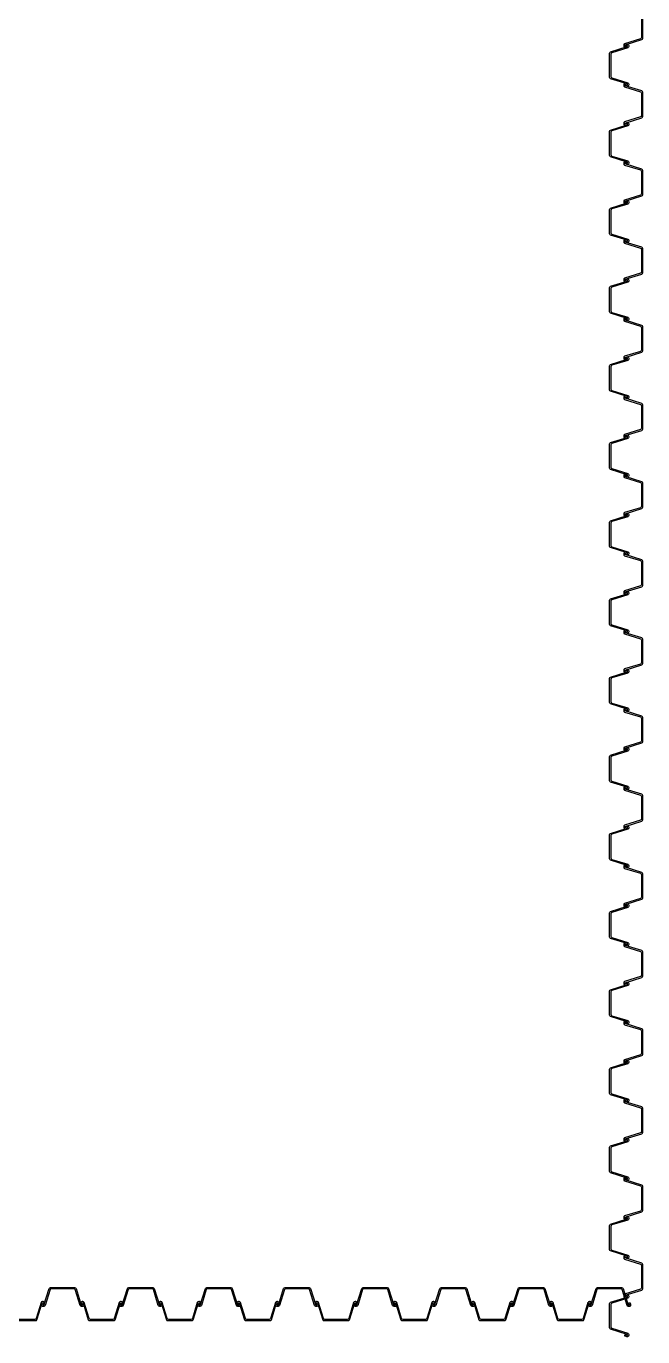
# Model space of a CAD drawing. Header units: millimetres. Extents: x -383953 to 676589, y -101685 to 196247.
# Drawn here: x 84827 to 91140, y 34795 to 48211 of the extents above; entities that cross this region are included whole.
import ezdxf

# ---------------------------------------------------------------- set-up
doc = ezdxf.new("R2010")
doc.units = ezdxf.units.MM
doc.layers.add('SHEET Pile', color=2, linetype='Continuous')

msp = doc.modelspace()

# ---------------------------------------------------------------- linework, layer by layer
at = {"layer": 'SHEET Pile'}
for points in [[(91127.2, 48324.9), (91127.2, 48096.7, -0.2992329), (91117.5, 48081.8), (90954, 48031.6, 0.2992329), (90944.5, 48017.2), (90944.5, 48009.8, 0.5351003), (90964.9, 47996), (90981, 48001.7, 0.2992329), (90982.8, 48004.4), (90982.8, 48011.8, 0.5393699), (90978.6, 48014.5), (90961.4, 48007.1, -0.5393699), (90957.2, 48009.8), (90957.2, 48017.2, -0.2992329), (90959, 48019.9), (91130.2, 48073.4, 0.2992329), (91140, 48088.3), (91140, 48333.3, 0.2992329)], [(90985.7, 47989.8), (90822.5, 47939.8, 0.2992329), (90812.8, 47924.9), (90812.8, 47696.7, 0.2992329), (90822.5, 47681.8), (90986, 47631.6, -0.2992329), (90995.5, 47617.2), (90995.5, 47609.8, -0.5351003), (90975.1, 47596), (90959, 47601.7, -0.2992329), (90957.2, 47604.4), (90957.2, 47611.8, -0.5393699), (90961.4, 47614.5), (90978.6, 47607.1, 0.5393699), (90982.8, 47609.8), (90982.8, 47617.2, 0.2992329), (90981, 47619.9), (90809.8, 47673.4, -0.2992329), (90800, 47688.3), (90800, 47933.3, -0.2992329), (90809.8, 47948.2), (90981, 48001.7, 0.2992329), (90982.8, 48004.4), (90982.8, 48011.8, 0.5393699), (90978.6, 48014.5), (90961.4, 48007.1, -0.5393699), (90957.2, 48009.8), (90957.2, 48017.2, -0.2992329), (90959, 48019.9), (90975.1, 48025.6, -0.5351003), (90995.5, 48011.8), (90995.5, 48004.4, -0.2992329), (90986, 47990)], [(90954.3, 47589.8), (91117.5, 47539.8, -0.2992329), (91127.2, 47524.9), (91127.2, 47296.7, -0.2992329), (91117.5, 47281.8), (90954, 47231.6, 0.2992329), (90944.5, 47217.2), (90944.5, 47209.8, 0.5351003), (90964.9, 47196), (90981, 47201.7, 0.2992329), (90982.8, 47204.4), (90982.8, 47211.8, 0.5393699), (90978.6, 47214.5), (90961.4, 47207.1, -0.5393699), (90957.2, 47209.8), (90957.2, 47217.2, -0.2992329), (90959, 47219.9), (91130.2, 47273.4, 0.2992329), (91140, 47288.3), (91140, 47533.3, 0.2992329), (91130.2, 47548.2), (90959, 47601.7, -0.2992329), (90957.2, 47604.4), (90957.2, 47611.8, -0.5393699), (90961.4, 47614.5), (90978.6, 47607.1, 0.5393699), (90982.8, 47609.8), (90982.8, 47617.2, 0.2992329), (90981, 47619.9), (90964.9, 47625.6, 0.5351003), (90944.5, 47611.8), (90944.5, 47604.4, 0.2992329), (90954, 47590)], [(90985.7, 47189.8), (90822.5, 47139.8, 0.2992329), (90812.8, 47124.9), (90812.8, 46896.7, 0.2992329), (90822.5, 46881.8), (90986, 46831.6, -0.2992329), (90995.5, 46817.2), (90995.5, 46809.8, -0.5351003), (90975.1, 46796), (90959, 46801.7, -0.2992329), (90957.2, 46804.4), (90957.2, 46811.8, -0.5393699), (90961.4, 46814.5), (90978.6, 46807.1, 0.5393699), (90982.8, 46809.8), (90982.8, 46817.2, 0.2992329), (90981, 46819.9), (90809.8, 46873.4, -0.2992329), (90800, 46888.3), (90800, 47133.3, -0.2992329), (90809.8, 47148.2), (90981, 47201.7, 0.2992329), (90982.8, 47204.4), (90982.8, 47211.8, 0.5393699), (90978.6, 47214.5), (90961.4, 47207.1, -0.5393699), (90957.2, 47209.8), (90957.2, 47217.2, -0.2992329), (90959, 47219.9), (90975.1, 47225.6, -0.5351003), (90995.5, 47211.8), (90995.5, 47204.4, -0.2992329), (90986, 47190)], [(90954.3, 46789.8), (91117.5, 46739.8, -0.2992329), (91127.2, 46724.9), (91127.2, 46496.7, -0.2992329), (91117.5, 46481.8), (90954, 46431.6, 0.2992329), (90944.5, 46417.2), (90944.5, 46409.8, 0.5351003), (90964.9, 46396), (90981, 46401.7, 0.2992329), (90982.8, 46404.4), (90982.8, 46411.8, 0.5393699), (90978.6, 46414.5), (90961.4, 46407.1, -0.5393699), (90957.2, 46409.8), (90957.2, 46417.2, -0.2992329), (90959, 46419.9), (91130.2, 46473.4, 0.2992329), (91140, 46488.3), (91140, 46733.3, 0.2992329), (91130.2, 46748.2), (90959, 46801.7, -0.2992329), (90957.2, 46804.4), (90957.2, 46811.8, -0.5393699), (90961.4, 46814.5), (90978.6, 46807.1, 0.5393699), (90982.8, 46809.8), (90982.8, 46817.2, 0.2992329), (90981, 46819.9), (90964.9, 46825.6, 0.5351003), (90944.5, 46811.8), (90944.5, 46804.4, 0.2992329), (90954, 46790)], [(90985.7, 46389.8), (90822.5, 46339.8, 0.2992329), (90812.8, 46324.9), (90812.8, 46096.7, 0.2992329), (90822.5, 46081.8), (90986, 46031.6, -0.2992329), (90995.5, 46017.2), (90995.5, 46009.8, -0.5351003), (90975.1, 45996), (90959, 46001.7, -0.2992329), (90957.2, 46004.4), (90957.2, 46011.8, -0.5393699), (90961.4, 46014.5), (90978.6, 46007.1, 0.5393699), (90982.8, 46009.8), (90982.8, 46017.2, 0.2992329), (90981, 46019.9), (90809.8, 46073.4, -0.2992329), (90800, 46088.3), (90800, 46333.3, -0.2992329), (90809.8, 46348.2), (90981, 46401.7, 0.2992329), (90982.8, 46404.4), (90982.8, 46411.8, 0.5393699), (90978.6, 46414.5), (90961.4, 46407.1, -0.5393699), (90957.2, 46409.8), (90957.2, 46417.2, -0.2992329), (90959, 46419.9), (90975.1, 46425.6, -0.5351003), (90995.5, 46411.8), (90995.5, 46404.4, -0.2992329), (90986, 46390)], [(90954.3, 45989.8), (91117.5, 45939.8, -0.2992329), (91127.2, 45924.9), (91127.2, 45696.7, -0.2992329), (91117.5, 45681.8), (90954, 45631.6, 0.2992329), (90944.5, 45617.2), (90944.5, 45609.8, 0.5351003), (90964.9, 45596), (90981, 45601.7, 0.2992329), (90982.8, 45604.4), (90982.8, 45611.8, 0.5393699), (90978.6, 45614.5), (90961.4, 45607.1, -0.5393699), (90957.2, 45609.8), (90957.2, 45617.2, -0.2992329), (90959, 45619.9), (91130.2, 45673.4, 0.2992329), (91140, 45688.3), (91140, 45933.3, 0.2992329), (91130.2, 45948.2), (90959, 46001.7, -0.2992329), (90957.2, 46004.4), (90957.2, 46011.8, -0.5393699), (90961.4, 46014.5), (90978.6, 46007.1, 0.5393699), (90982.8, 46009.8), (90982.8, 46017.2, 0.2992329), (90981, 46019.9), (90964.9, 46025.6, 0.5351003), (90944.5, 46011.8), (90944.5, 46004.4, 0.2992329), (90954, 45990)], [(90985.7, 45589.8), (90822.5, 45539.8, 0.2992329), (90812.8, 45524.9), (90812.8, 45296.7, 0.2992329), (90822.5, 45281.8), (90986, 45231.6, -0.2992329), (90995.5, 45217.2), (90995.5, 45209.8, -0.5351003), (90975.1, 45196), (90959, 45201.7, -0.2992329), (90957.2, 45204.4), (90957.2, 45211.8, -0.5393699), (90961.4, 45214.5), (90978.6, 45207.1, 0.5393699), (90982.8, 45209.8), (90982.8, 45217.2, 0.2992329), (90981, 45219.9), (90809.8, 45273.4, -0.2992329), (90800, 45288.3), (90800, 45533.3, -0.2992329), (90809.8, 45548.2), (90981, 45601.7, 0.2992329), (90982.8, 45604.4), (90982.8, 45611.8, 0.5393699), (90978.6, 45614.5), (90961.4, 45607.1, -0.5393699), (90957.2, 45609.8), (90957.2, 45617.2, -0.2992329), (90959, 45619.9), (90975.1, 45625.6, -0.5351003), (90995.5, 45611.8), (90995.5, 45604.4, -0.2992329), (90986, 45590)], [(90954.3, 45189.8), (91117.5, 45139.8, -0.2992329), (91127.2, 45124.9), (91127.2, 44896.7, -0.2992329), (91117.5, 44881.8), (90954, 44831.6, 0.2992329), (90944.5, 44817.2), (90944.5, 44809.8, 0.5351003), (90964.9, 44796), (90981, 44801.7, 0.2992329), (90982.8, 44804.4), (90982.8, 44811.8, 0.5393699), (90978.6, 44814.5), (90961.4, 44807.1, -0.5393699), (90957.2, 44809.8), (90957.2, 44817.2, -0.2992329), (90959, 44819.9), (91130.2, 44873.4, 0.2992329), (91140, 44888.3), (91140, 45133.3, 0.2992329), (91130.2, 45148.2), (90959, 45201.7, -0.2992329), (90957.2, 45204.4), (90957.2, 45211.8, -0.5393699), (90961.4, 45214.5), (90978.6, 45207.1, 0.5393699), (90982.8, 45209.8), (90982.8, 45217.2, 0.2992329), (90981, 45219.9), (90964.9, 45225.6, 0.5351003), (90944.5, 45211.8), (90944.5, 45204.4, 0.2992329), (90954, 45190)], [(90985.7, 44789.8), (90822.5, 44739.8, 0.2992329), (90812.8, 44724.9), (90812.8, 44496.7, 0.2992329), (90822.5, 44481.8), (90986, 44431.6, -0.2992329), (90995.5, 44417.2), (90995.5, 44409.8, -0.5351003), (90975.1, 44396), (90959, 44401.7, -0.2992329), (90957.2, 44404.4), (90957.2, 44411.8, -0.5393699), (90961.4, 44414.5), (90978.6, 44407.1, 0.5393699), (90982.8, 44409.8), (90982.8, 44417.2, 0.2992329), (90981, 44419.9), (90809.8, 44473.4, -0.2992329), (90800, 44488.3), (90800, 44733.3, -0.2992329), (90809.8, 44748.2), (90981, 44801.7, 0.2992329), (90982.8, 44804.4), (90982.8, 44811.8, 0.5393699), (90978.6, 44814.5), (90961.4, 44807.1, -0.5393699), (90957.2, 44809.8), (90957.2, 44817.2, -0.2992329), (90959, 44819.9), (90975.1, 44825.6, -0.5351003), (90995.5, 44811.8), (90995.5, 44804.4, -0.2992329), (90986, 44790)], [(90954.3, 44389.8), (91117.5, 44339.8, -0.2992329), (91127.2, 44324.9), (91127.2, 44096.7, -0.2992329), (91117.5, 44081.8), (90954, 44031.6, 0.2992329), (90944.5, 44017.2), (90944.5, 44009.8, 0.5351003), (90964.9, 43996), (90981, 44001.7, 0.2992329), (90982.8, 44004.4), (90982.8, 44011.8, 0.5393699), (90978.6, 44014.5), (90961.4, 44007.1, -0.5393699), (90957.2, 44009.8), (90957.2, 44017.2, -0.2992329), (90959, 44019.9), (91130.2, 44073.4, 0.2992329), (91140, 44088.3), (91140, 44333.3, 0.2992329), (91130.2, 44348.2), (90959, 44401.7, -0.2992329), (90957.2, 44404.4), (90957.2, 44411.8, -0.5393699), (90961.4, 44414.5), (90978.6, 44407.1, 0.5393699), (90982.8, 44409.8), (90982.8, 44417.2, 0.2992329), (90981, 44419.9), (90964.9, 44425.6, 0.5351003), (90944.5, 44411.8), (90944.5, 44404.4, 0.2992329), (90954, 44390)], [(90985.7, 43989.8), (90822.5, 43939.8, 0.2992329), (90812.8, 43924.9), (90812.8, 43696.7, 0.2992329), (90822.5, 43681.8), (90986, 43631.6, -0.2992329), (90995.5, 43617.2), (90995.5, 43609.8, -0.5351003), (90975.1, 43596), (90959, 43601.7, -0.2992329), (90957.2, 43604.4), (90957.2, 43611.8, -0.5393699), (90961.4, 43614.5), (90978.6, 43607.1, 0.5393699), (90982.8, 43609.8), (90982.8, 43617.2, 0.2992329), (90981, 43619.9), (90809.8, 43673.4, -0.2992329), (90800, 43688.3), (90800, 43933.3, -0.2992329), (90809.8, 43948.2), (90981, 44001.7, 0.2992329), (90982.8, 44004.4), (90982.8, 44011.8, 0.5393699), (90978.6, 44014.5), (90961.4, 44007.1, -0.5393699), (90957.2, 44009.8), (90957.2, 44017.2, -0.2992329), (90959, 44019.9), (90975.1, 44025.6, -0.5351003), (90995.5, 44011.8), (90995.5, 44004.4, -0.2992329), (90986, 43990)], [(90954.3, 43589.8), (91117.5, 43539.8, -0.2992329), (91127.2, 43524.9), (91127.2, 43296.7, -0.2992329), (91117.5, 43281.8), (90954, 43231.6, 0.2992329), (90944.5, 43217.2), (90944.5, 43209.8, 0.5351003), (90964.9, 43196), (90981, 43201.7, 0.2992329), (90982.8, 43204.4), (90982.8, 43211.8, 0.5393699), (90978.6, 43214.5), (90961.4, 43207.1, -0.5393699), (90957.2, 43209.8), (90957.2, 43217.2, -0.2992329), (90959, 43219.9), (91130.2, 43273.4, 0.2992329), (91140, 43288.3), (91140, 43533.3, 0.2992329), (91130.2, 43548.2), (90959, 43601.7, -0.2992329), (90957.2, 43604.4), (90957.2, 43611.8, -0.5393699), (90961.4, 43614.5), (90978.6, 43607.1, 0.5393699), (90982.8, 43609.8), (90982.8, 43617.2, 0.2992329), (90981, 43619.9), (90964.9, 43625.6, 0.5351003), (90944.5, 43611.8), (90944.5, 43604.4, 0.2992329), (90954, 43590)], [(90985.7, 43189.8), (90822.5, 43139.8, 0.2992329), (90812.8, 43124.9), (90812.8, 42896.7, 0.2992329), (90822.5, 42881.8), (90986, 42831.6, -0.2992329), (90995.5, 42817.2), (90995.5, 42809.8, -0.5351003), (90975.1, 42796), (90959, 42801.7, -0.2992329), (90957.2, 42804.4), (90957.2, 42811.8, -0.5393699), (90961.4, 42814.5), (90978.6, 42807.1, 0.5393699), (90982.8, 42809.8), (90982.8, 42817.2, 0.2992329), (90981, 42819.9), (90809.8, 42873.4, -0.2992329), (90800, 42888.3), (90800, 43133.3, -0.2992329), (90809.8, 43148.2), (90981, 43201.7, 0.2992329), (90982.8, 43204.4), (90982.8, 43211.8, 0.5393699), (90978.6, 43214.5), (90961.4, 43207.1, -0.5393699), (90957.2, 43209.8), (90957.2, 43217.2, -0.2992329), (90959, 43219.9), (90975.1, 43225.6, -0.5351003), (90995.5, 43211.8), (90995.5, 43204.4, -0.2992329), (90986, 43190)], [(90954.3, 42789.8), (91117.5, 42739.8, -0.2992329), (91127.2, 42724.9), (91127.2, 42496.7, -0.2992329), (91117.5, 42481.8), (90954, 42431.6, 0.2992329), (90944.5, 42417.2), (90944.5, 42409.8, 0.5351003), (90964.9, 42396), (90981, 42401.7, 0.2992329), (90982.8, 42404.4), (90982.8, 42411.8, 0.5393699), (90978.6, 42414.5), (90961.4, 42407.1, -0.5393699), (90957.2, 42409.8), (90957.2, 42417.2, -0.2992329), (90959, 42419.9), (91130.2, 42473.4, 0.2992329), (91140, 42488.3), (91140, 42733.3, 0.2992329), (91130.2, 42748.2), (90959, 42801.7, -0.2992329), (90957.2, 42804.4), (90957.2, 42811.8, -0.5393699), (90961.4, 42814.5), (90978.6, 42807.1, 0.5393699), (90982.8, 42809.8), (90982.8, 42817.2, 0.2992329), (90981, 42819.9), (90964.9, 42825.6, 0.5351003), (90944.5, 42811.8), (90944.5, 42804.4, 0.2992329), (90954, 42790)], [(90985.7, 42389.8), (90822.5, 42339.8, 0.2992329), (90812.8, 42324.9), (90812.8, 42096.7, 0.2992329), (90822.5, 42081.8), (90986, 42031.6, -0.2992329), (90995.5, 42017.2), (90995.5, 42009.8, -0.5351003), (90975.1, 41996), (90959, 42001.7, -0.2992329), (90957.2, 42004.4), (90957.2, 42011.8, -0.5393699), (90961.4, 42014.5), (90978.6, 42007.1, 0.5393699), (90982.8, 42009.8), (90982.8, 42017.2, 0.2992329), (90981, 42019.9), (90809.8, 42073.4, -0.2992329), (90800, 42088.3), (90800, 42333.3, -0.2992329), (90809.8, 42348.2), (90981, 42401.7, 0.2992329), (90982.8, 42404.4), (90982.8, 42411.8, 0.5393699), (90978.6, 42414.5), (90961.4, 42407.1, -0.5393699), (90957.2, 42409.8), (90957.2, 42417.2, -0.2992329), (90959, 42419.9), (90975.1, 42425.6, -0.5351003), (90995.5, 42411.8), (90995.5, 42404.4, -0.2992329), (90986, 42390)], [(90954.3, 41989.8), (91117.5, 41939.8, -0.2992329), (91127.2, 41924.9), (91127.2, 41696.7, -0.2992329), (91117.5, 41681.8), (90954, 41631.6, 0.2992329), (90944.5, 41617.2), (90944.5, 41609.8, 0.5351003), (90964.9, 41596), (90981, 41601.7, 0.2992329), (90982.8, 41604.4), (90982.8, 41611.8, 0.5393699), (90978.6, 41614.5), (90961.4, 41607.1, -0.5393699), (90957.2, 41609.8), (90957.2, 41617.2, -0.2992329), (90959, 41619.9), (91130.2, 41673.4, 0.2992329), (91140, 41688.3), (91140, 41933.3, 0.2992329), (91130.2, 41948.2), (90959, 42001.7, -0.2992329), (90957.2, 42004.4), (90957.2, 42011.8, -0.5393699), (90961.4, 42014.5), (90978.6, 42007.1, 0.5393699), (90982.8, 42009.8), (90982.8, 42017.2, 0.2992329), (90981, 42019.9), (90964.9, 42025.6, 0.5351003), (90944.5, 42011.8), (90944.5, 42004.4, 0.2992329), (90954, 41990)], [(90985.7, 41589.8), (90822.5, 41539.8, 0.2992329), (90812.8, 41524.9), (90812.8, 41296.7, 0.2992329), (90822.5, 41281.8), (90986, 41231.6, -0.2992329), (90995.5, 41217.2), (90995.5, 41209.8, -0.5351003), (90975.1, 41196), (90959, 41201.7, -0.2992329), (90957.2, 41204.4), (90957.2, 41211.8, -0.5393699), (90961.4, 41214.5), (90978.6, 41207.1, 0.5393699), (90982.8, 41209.8), (90982.8, 41217.2, 0.2992329), (90981, 41219.9), (90809.8, 41273.4, -0.2992329), (90800, 41288.3), (90800, 41533.3, -0.2992329), (90809.8, 41548.2), (90981, 41601.7, 0.2992329), (90982.8, 41604.4), (90982.8, 41611.8, 0.5393699), (90978.6, 41614.5), (90961.4, 41607.1, -0.5393699), (90957.2, 41609.8), (90957.2, 41617.2, -0.2992329), (90959, 41619.9), (90975.1, 41625.6, -0.5351003), (90995.5, 41611.8), (90995.5, 41604.4, -0.2992329), (90986, 41590)], [(90954.3, 41189.8), (91117.5, 41139.8, -0.2992329), (91127.2, 41124.9), (91127.2, 40896.7, -0.2992329), (91117.5, 40881.8), (90954, 40831.6, 0.2992329), (90944.5, 40817.2), (90944.5, 40809.8, 0.5351003), (90964.9, 40796), (90981, 40801.7, 0.2992329), (90982.8, 40804.4), (90982.8, 40811.8, 0.5393699), (90978.6, 40814.5), (90961.4, 40807.1, -0.5393699), (90957.2, 40809.8), (90957.2, 40817.2, -0.2992329), (90959, 40819.9), (91130.2, 40873.4, 0.2992329), (91140, 40888.3), (91140, 41133.3, 0.2992329), (91130.2, 41148.2), (90959, 41201.7, -0.2992329), (90957.2, 41204.4), (90957.2, 41211.8, -0.5393699), (90961.4, 41214.5), (90978.6, 41207.1, 0.5393699), (90982.8, 41209.8), (90982.8, 41217.2, 0.2992329), (90981, 41219.9), (90964.9, 41225.6, 0.5351003), (90944.5, 41211.8), (90944.5, 41204.4, 0.2992329), (90954, 41190)], [(90985.7, 40789.8), (90822.5, 40739.8, 0.2992329), (90812.8, 40724.9), (90812.8, 40496.7, 0.2992329), (90822.5, 40481.8), (90986, 40431.6, -0.2992329), (90995.5, 40417.2), (90995.5, 40409.8, -0.5351003), (90975.1, 40396), (90959, 40401.7, -0.2992329), (90957.2, 40404.4), (90957.2, 40411.8, -0.5393699), (90961.4, 40414.5), (90978.6, 40407.1, 0.5393699), (90982.8, 40409.8), (90982.8, 40417.2, 0.2992329), (90981, 40419.9), (90809.8, 40473.4, -0.2992329), (90800, 40488.3), (90800, 40733.3, -0.2992329), (90809.8, 40748.2), (90981, 40801.7, 0.2992329), (90982.8, 40804.4), (90982.8, 40811.8, 0.5393699), (90978.6, 40814.5), (90961.4, 40807.1, -0.5393699), (90957.2, 40809.8), (90957.2, 40817.2, -0.2992329), (90959, 40819.9), (90975.1, 40825.6, -0.5351003), (90995.5, 40811.8), (90995.5, 40804.4, -0.2992329), (90986, 40790)], [(90954.3, 40389.8), (91117.5, 40339.8, -0.2992329), (91127.2, 40324.9), (91127.2, 40096.7, -0.2992329), (91117.5, 40081.8), (90954, 40031.6, 0.2992329), (90944.5, 40017.2), (90944.5, 40009.8, 0.5351003), (90964.9, 39996), (90981, 40001.7, 0.2992329), (90982.8, 40004.4), (90982.8, 40011.8, 0.5393699), (90978.6, 40014.5), (90961.4, 40007.1, -0.5393699), (90957.2, 40009.8), (90957.2, 40017.2, -0.2992329), (90959, 40019.9), (91130.2, 40073.4, 0.2992329), (91140, 40088.3), (91140, 40333.3, 0.2992329), (91130.2, 40348.2), (90959, 40401.7, -0.2992329), (90957.2, 40404.4), (90957.2, 40411.8, -0.5393699), (90961.4, 40414.5), (90978.6, 40407.1, 0.5393699), (90982.8, 40409.8), (90982.8, 40417.2, 0.2992329), (90981, 40419.9), (90964.9, 40425.6, 0.5351003), (90944.5, 40411.8), (90944.5, 40404.4, 0.2992329), (90954, 40390)], [(90985.7, 39989.8), (90822.5, 39939.8, 0.2992329), (90812.8, 39924.9), (90812.8, 39696.7, 0.2992329), (90822.5, 39681.8), (90986, 39631.6, -0.2992329), (90995.5, 39617.2), (90995.5, 39609.8, -0.5351003), (90975.1, 39596), (90959, 39601.7, -0.2992329), (90957.2, 39604.4), (90957.2, 39611.8, -0.5393699), (90961.4, 39614.5), (90978.6, 39607.1, 0.5393699), (90982.8, 39609.8), (90982.8, 39617.2, 0.2992329), (90981, 39619.9), (90809.8, 39673.4, -0.2992329), (90800, 39688.3), (90800, 39933.3, -0.2992329), (90809.8, 39948.2), (90981, 40001.7, 0.2992329), (90982.8, 40004.4), (90982.8, 40011.8, 0.5393699), (90978.6, 40014.5), (90961.4, 40007.1, -0.5393699), (90957.2, 40009.8), (90957.2, 40017.2, -0.2992329), (90959, 40019.9), (90975.1, 40025.6, -0.5351003), (90995.5, 40011.8), (90995.5, 40004.4, -0.2992329), (90986, 39990)], [(90954.3, 39589.8), (91117.5, 39539.8, -0.2992329), (91127.2, 39524.9), (91127.2, 39296.7, -0.2992329), (91117.5, 39281.8), (90954, 39231.6, 0.2992329), (90944.5, 39217.2), (90944.5, 39209.8, 0.5351003), (90964.9, 39196), (90981, 39201.7, 0.2992329), (90982.8, 39204.4), (90982.8, 39211.8, 0.5393699), (90978.6, 39214.5), (90961.4, 39207.1, -0.5393699), (90957.2, 39209.8), (90957.2, 39217.2, -0.2992329), (90959, 39219.9), (91130.2, 39273.4, 0.2992329), (91140, 39288.3), (91140, 39533.3, 0.2992329), (91130.2, 39548.2), (90959, 39601.7, -0.2992329), (90957.2, 39604.4), (90957.2, 39611.8, -0.5393699), (90961.4, 39614.5), (90978.6, 39607.1, 0.5393699), (90982.8, 39609.8), (90982.8, 39617.2, 0.2992329), (90981, 39619.9), (90964.9, 39625.6, 0.5351003), (90944.5, 39611.8), (90944.5, 39604.4, 0.2992329), (90954, 39590)], [(90985.7, 39189.8), (90822.5, 39139.8, 0.2992329), (90812.8, 39124.9), (90812.8, 38896.7, 0.2992329), (90822.5, 38881.8), (90986, 38831.6, -0.2992329), (90995.5, 38817.2), (90995.5, 38809.8, -0.5351003), (90975.1, 38796), (90959, 38801.7, -0.2992329), (90957.2, 38804.4), (90957.2, 38811.8, -0.5393699), (90961.4, 38814.5), (90978.6, 38807.1, 0.5393699), (90982.8, 38809.8), (90982.8, 38817.2, 0.2992329), (90981, 38819.9), (90809.8, 38873.4, -0.2992329), (90800, 38888.3), (90800, 39133.3, -0.2992329), (90809.8, 39148.2), (90981, 39201.7, 0.2992329), (90982.8, 39204.4), (90982.8, 39211.8, 0.5393699), (90978.6, 39214.5), (90961.4, 39207.1, -0.5393699), (90957.2, 39209.8), (90957.2, 39217.2, -0.2992329), (90959, 39219.9), (90975.1, 39225.6, -0.5351003), (90995.5, 39211.8), (90995.5, 39204.4, -0.2992329), (90986, 39190)], [(90954.3, 38789.8), (91117.5, 38739.8, -0.2992329), (91127.2, 38724.9), (91127.2, 38496.7, -0.2992329), (91117.5, 38481.8), (90954, 38431.6, 0.2992329), (90944.5, 38417.2), (90944.5, 38409.8, 0.5351003), (90964.9, 38396), (90981, 38401.7, 0.2992329), (90982.8, 38404.4), (90982.8, 38411.8, 0.5393699), (90978.6, 38414.5), (90961.4, 38407.1, -0.5393699), (90957.2, 38409.8), (90957.2, 38417.2, -0.2992329), (90959, 38419.9), (91130.2, 38473.4, 0.2992329), (91140, 38488.3), (91140, 38733.3, 0.2992329), (91130.2, 38748.2), (90959, 38801.7, -0.2992329), (90957.2, 38804.4), (90957.2, 38811.8, -0.5393699), (90961.4, 38814.5), (90978.6, 38807.1, 0.5393699), (90982.8, 38809.8), (90982.8, 38817.2, 0.2992329), (90981, 38819.9), (90964.9, 38825.6, 0.5351003), (90944.5, 38811.8), (90944.5, 38804.4, 0.2992329), (90954, 38790)], [(90985.7, 38389.8), (90822.5, 38339.8, 0.2992329), (90812.8, 38324.9), (90812.8, 38096.7, 0.2992329), (90822.5, 38081.8), (90986, 38031.6, -0.2992329), (90995.5, 38017.2), (90995.5, 38009.8, -0.5351003), (90975.1, 37996), (90959, 38001.7, -0.2992329), (90957.2, 38004.4), (90957.2, 38011.8, -0.5393699), (90961.4, 38014.5), (90978.6, 38007.1, 0.5393699), (90982.8, 38009.8), (90982.8, 38017.2, 0.2992329), (90981, 38019.9), (90809.8, 38073.4, -0.2992329), (90800, 38088.3), (90800, 38333.3, -0.2992329), (90809.8, 38348.2), (90981, 38401.7, 0.2992329), (90982.8, 38404.4), (90982.8, 38411.8, 0.5393699), (90978.6, 38414.5), (90961.4, 38407.1, -0.5393699), (90957.2, 38409.8), (90957.2, 38417.2, -0.2992329), (90959, 38419.9), (90975.1, 38425.6, -0.5351003), (90995.5, 38411.8), (90995.5, 38404.4, -0.2992329), (90986, 38390)], [(90954.3, 37989.8), (91117.5, 37939.8, -0.2992329), (91127.2, 37924.9), (91127.2, 37696.7, -0.2992329), (91117.5, 37681.8), (90954, 37631.6, 0.2992329), (90944.5, 37617.2), (90944.5, 37609.8, 0.5351003), (90964.9, 37596), (90981, 37601.7, 0.2992329), (90982.8, 37604.4), (90982.8, 37611.8, 0.5393699), (90978.6, 37614.5), (90961.4, 37607.1, -0.5393699), (90957.2, 37609.8), (90957.2, 37617.2, -0.2992329), (90959, 37619.9), (91130.2, 37673.4, 0.2992329), (91140, 37688.3), (91140, 37933.3, 0.2992329), (91130.2, 37948.2), (90959, 38001.7, -0.2992329), (90957.2, 38004.4), (90957.2, 38011.8, -0.5393699), (90961.4, 38014.5), (90978.6, 38007.1, 0.5393699), (90982.8, 38009.8), (90982.8, 38017.2, 0.2992329), (90981, 38019.9), (90964.9, 38025.6, 0.5351003), (90944.5, 38011.8), (90944.5, 38004.4, 0.2992329), (90954, 37990)], [(90985.7, 37589.8), (90822.5, 37539.8, 0.2992329), (90812.8, 37524.9), (90812.8, 37296.7, 0.2992329), (90822.5, 37281.8), (90986, 37231.6, -0.2992329), (90995.5, 37217.2), (90995.5, 37209.8, -0.5351003), (90975.1, 37196), (90959, 37201.7, -0.2992329), (90957.2, 37204.4), (90957.2, 37211.8, -0.5393699), (90961.4, 37214.5), (90978.6, 37207.1, 0.5393699), (90982.8, 37209.8), (90982.8, 37217.2, 0.2992329), (90981, 37219.9), (90809.8, 37273.4, -0.2992329), (90800, 37288.3), (90800, 37533.3, -0.2992329), (90809.8, 37548.2), (90981, 37601.7, 0.2992329), (90982.8, 37604.4), (90982.8, 37611.8, 0.5393699), (90978.6, 37614.5), (90961.4, 37607.1, -0.5393699), (90957.2, 37609.8), (90957.2, 37617.2, -0.2992329), (90959, 37619.9), (90975.1, 37625.6, -0.5351003), (90995.5, 37611.8), (90995.5, 37604.4, -0.2992329), (90986, 37590)], [(90954.3, 37189.8), (91117.5, 37139.8, -0.2992329), (91127.2, 37124.9), (91127.2, 36896.7, -0.2992329), (91117.5, 36881.8), (90954, 36831.6, 0.2992329), (90944.5, 36817.2), (90944.5, 36809.8, 0.5351003), (90964.9, 36796), (90981, 36801.7, 0.2992329), (90982.8, 36804.4), (90982.8, 36811.8, 0.5393699), (90978.6, 36814.5), (90961.4, 36807.1, -0.5393699), (90957.2, 36809.8), (90957.2, 36817.2, -0.2992329), (90959, 36819.9), (91130.2, 36873.4, 0.2992329), (91140, 36888.3), (91140, 37133.3, 0.2992329), (91130.2, 37148.2), (90959, 37201.7, -0.2992329), (90957.2, 37204.4), (90957.2, 37211.8, -0.5393699), (90961.4, 37214.5), (90978.6, 37207.1, 0.5393699), (90982.8, 37209.8), (90982.8, 37217.2, 0.2992329), (90981, 37219.9), (90964.9, 37225.6, 0.5351003), (90944.5, 37211.8), (90944.5, 37204.4, 0.2992329), (90954, 37190)], [(90985.7, 36789.8), (90822.5, 36739.8, 0.2992329), (90812.8, 36724.9), (90812.8, 36496.7, 0.2992329), (90822.5, 36481.8), (90986, 36431.6, -0.2992329), (90995.5, 36417.2), (90995.5, 36409.8, -0.5351003), (90975.1, 36396), (90959, 36401.7, -0.2992329), (90957.2, 36404.4), (90957.2, 36411.8, -0.5393699), (90961.4, 36414.5), (90978.6, 36407.1, 0.5393699), (90982.8, 36409.8), (90982.8, 36417.2, 0.2992329), (90981, 36419.9), (90809.8, 36473.4, -0.2992329), (90800, 36488.3), (90800, 36733.3, -0.2992329), (90809.8, 36748.2), (90981, 36801.7, 0.2992329), (90982.8, 36804.4), (90982.8, 36811.8, 0.5393699), (90978.6, 36814.5), (90961.4, 36807.1, -0.5393699), (90957.2, 36809.8), (90957.2, 36817.2, -0.2992329), (90959, 36819.9), (90975.1, 36825.6, -0.5351003), (90995.5, 36811.8), (90995.5, 36804.4, -0.2992329), (90986, 36790)], [(90954.3, 36389.8), (91117.5, 36339.8, -0.2992329), (91127.2, 36324.9), (91127.2, 36096.7, -0.2992329), (91117.5, 36081.8), (90954, 36031.6, 0.2992329), (90944.5, 36017.2), (90944.5, 36009.8, 0.5351003), (90964.9, 35996), (90981, 36001.7, 0.2992329), (90982.8, 36004.4), (90982.8, 36011.8, 0.5393699), (90978.6, 36014.5), (90961.4, 36007.1, -0.5393699), (90957.2, 36009.8), (90957.2, 36017.2, -0.2992329), (90959, 36019.9), (91130.2, 36073.4, 0.2992329), (91140, 36088.3), (91140, 36333.3, 0.2992329), (91130.2, 36348.2), (90959, 36401.7, -0.2992329), (90957.2, 36404.4), (90957.2, 36411.8, -0.5393699), (90961.4, 36414.5), (90978.6, 36407.1, 0.5393699), (90982.8, 36409.8), (90982.8, 36417.2, 0.2992329), (90981, 36419.9), (90964.9, 36425.6, 0.5351003), (90944.5, 36411.8), (90944.5, 36404.4, 0.2992329), (90954, 36390)], [(90985.7, 35989.8), (90822.5, 35939.8, 0.2992329), (90812.8, 35924.9), (90812.8, 35696.7, 0.2992329), (90822.5, 35681.8), (90986, 35631.6, -0.2992329), (90995.5, 35617.2), (90995.5, 35609.8, -0.5351003), (90975.1, 35596), (90959, 35601.7, -0.2992329), (90957.2, 35604.4), (90957.2, 35611.8, -0.5393699), (90961.4, 35614.5), (90978.6, 35607.1, 0.5393699), (90982.8, 35609.8), (90982.8, 35617.2, 0.2992329), (90981, 35619.9), (90809.8, 35673.4, -0.2992329), (90800, 35688.3), (90800, 35933.3, -0.2992329), (90809.8, 35948.2), (90981, 36001.7, 0.2992329), (90982.8, 36004.4), (90982.8, 36011.8, 0.5393699), (90978.6, 36014.5), (90961.4, 36007.1, -0.5393699), (90957.2, 36009.8), (90957.2, 36017.2, -0.2992329), (90959, 36019.9), (90975.1, 36025.6, -0.5351003), (90995.5, 36011.8), (90995.5, 36004.4, -0.2992329), (90986, 35990)], [(90954.3, 35589.8), (91117.5, 35539.8, -0.2992329), (91127.2, 35524.9), (91127.2, 35296.7, -0.2992329), (91117.5, 35281.8), (90954, 35231.6, 0.2992329), (90944.5, 35217.2), (90944.5, 35209.8, 0.5351003), (90964.9, 35196), (90981, 35201.7, 0.2992329), (90982.8, 35204.4), (90982.8, 35211.8, 0.5393699), (90978.6, 35214.5), (90961.4, 35207.1, -0.5393699), (90957.2, 35209.8), (90957.2, 35217.2, -0.2992329), (90959, 35219.9), (91130.2, 35273.4, 0.2992329), (91140, 35288.3), (91140, 35533.3, 0.2992329), (91130.2, 35548.2), (90959, 35601.7, -0.2992329), (90957.2, 35604.4), (90957.2, 35611.8, -0.5393699), (90961.4, 35614.5), (90978.6, 35607.1, 0.5393699), (90982.8, 35609.8), (90982.8, 35617.2, 0.2992329), (90981, 35619.9), (90964.9, 35625.6, 0.5351003), (90944.5, 35611.8), (90944.5, 35604.4, 0.2992329), (90954, 35590)], [(85379, 35114.3), (85329, 35277.5, 0.2992329), (85314.1, 35287.2), (85085.9, 35287.2, 0.2992329), (85071, 35277.5), (85020.8, 35114, -0.2992329), (85006.4, 35104.5), (84999, 35104.5, -0.5351003), (84985.2, 35124.9), (84990.9, 35141, -0.2992329), (84993.6, 35142.8), (85001, 35142.8, -0.5393699), (85003.7, 35138.6), (84996.3, 35121.4, 0.5393699), (84999, 35117.2), (85006.4, 35117.2, 0.2992329), (85009.1, 35119), (85062.6, 35290.2, -0.2992329), (85077.5, 35300), (85322.5, 35300, -0.2992329), (85337.4, 35290.2), (85390.9, 35119, 0.2992329), (85393.6, 35117.2), (85401, 35117.2, 0.5393699), (85403.7, 35121.4), (85396.3, 35138.6, -0.5393699), (85399, 35142.8), (85406.4, 35142.8, -0.2992329), (85409.1, 35141), (85414.8, 35124.9, -0.5351003), (85401, 35104.5), (85393.6, 35104.5, -0.2992329), (85379.2, 35114)], [(86179, 35114.3), (86129, 35277.5, 0.2992329), (86114.1, 35287.2), (85885.9, 35287.2, 0.2992329), (85871, 35277.5), (85820.8, 35114, -0.2992329), (85806.4, 35104.5), (85799, 35104.5, -0.5351003), (85785.2, 35124.9), (85790.9, 35141, -0.2992329), (85793.6, 35142.8), (85801, 35142.8, -0.5393699), (85803.7, 35138.6), (85796.3, 35121.4, 0.5393699), (85799, 35117.2), (85806.4, 35117.2, 0.2992329), (85809.1, 35119), (85862.6, 35290.2, -0.2992329), (85877.5, 35300), (86122.5, 35300, -0.2992329), (86137.4, 35290.2), (86190.9, 35119, 0.2992329), (86193.6, 35117.2), (86201, 35117.2, 0.5393699), (86203.7, 35121.4), (86196.3, 35138.6, -0.5393699), (86199, 35142.8), (86206.4, 35142.8, -0.2992329), (86209.1, 35141), (86214.8, 35124.9, -0.5351003), (86201, 35104.5), (86193.6, 35104.5, -0.2992329), (86179.2, 35114)], [(86979, 35114.3), (86929, 35277.5, 0.2992329), (86914.1, 35287.2), (86685.9, 35287.2, 0.2992329), (86671, 35277.5), (86620.8, 35114, -0.2992329), (86606.4, 35104.5), (86599, 35104.5, -0.5351003), (86585.2, 35124.9), (86590.9, 35141, -0.2992329), (86593.6, 35142.8), (86601, 35142.8, -0.5393699), (86603.7, 35138.6), (86596.3, 35121.4, 0.5393699), (86599, 35117.2), (86606.4, 35117.2, 0.2992329), (86609.1, 35119), (86662.6, 35290.2, -0.2992329), (86677.5, 35300), (86922.5, 35300, -0.2992329), (86937.4, 35290.2), (86990.9, 35119, 0.2992329), (86993.6, 35117.2), (87001, 35117.2, 0.5393699), (87003.7, 35121.4), (86996.3, 35138.6, -0.5393699), (86999, 35142.8), (87006.4, 35142.8, -0.2992329), (87009.1, 35141), (87014.8, 35124.9, -0.5351003), (87001, 35104.5), (86993.6, 35104.5, -0.2992329), (86979.2, 35114)], [(87779, 35114.3), (87729, 35277.5, 0.2992329), (87714.1, 35287.2), (87485.9, 35287.2, 0.2992329), (87471, 35277.5), (87420.8, 35114, -0.2992329), (87406.4, 35104.5), (87399, 35104.5, -0.5351003), (87385.2, 35124.9), (87390.9, 35141, -0.2992329), (87393.6, 35142.8), (87401, 35142.8, -0.5393699), (87403.7, 35138.6), (87396.3, 35121.4, 0.5393699), (87399, 35117.2), (87406.4, 35117.2, 0.2992329), (87409.1, 35119), (87462.6, 35290.2, -0.2992329), (87477.5, 35300), (87722.5, 35300, -0.2992329), (87737.4, 35290.2), (87790.9, 35119, 0.2992329), (87793.6, 35117.2), (87801, 35117.2, 0.5393699), (87803.7, 35121.4), (87796.3, 35138.6, -0.5393699), (87799, 35142.8), (87806.4, 35142.8, -0.2992329), (87809.1, 35141), (87814.8, 35124.9, -0.5351003), (87801, 35104.5), (87793.6, 35104.5, -0.2992329), (87779.2, 35114)], [(88579, 35114.3), (88529, 35277.5, 0.2992329), (88514.1, 35287.2), (88285.9, 35287.2, 0.2992329), (88271, 35277.5), (88220.8, 35114, -0.2992329), (88206.4, 35104.5), (88199, 35104.5, -0.5351003), (88185.2, 35124.9), (88190.9, 35141, -0.2992329), (88193.6, 35142.8), (88201, 35142.8, -0.5393699), (88203.7, 35138.6), (88196.3, 35121.4, 0.5393699), (88199, 35117.2), (88206.4, 35117.2, 0.2992329), (88209.1, 35119), (88262.6, 35290.2, -0.2992329), (88277.5, 35300), (88522.5, 35300, -0.2992329), (88537.4, 35290.2), (88590.9, 35119, 0.2992329), (88593.6, 35117.2), (88601, 35117.2, 0.5393699), (88603.7, 35121.4), (88596.3, 35138.6, -0.5393699), (88599, 35142.8), (88606.4, 35142.8, -0.2992329), (88609.1, 35141), (88614.8, 35124.9, -0.5351003), (88601, 35104.5), (88593.6, 35104.5, -0.2992329), (88579.2, 35114)], [(89379, 35114.3), (89329, 35277.5, 0.2992329), (89314.1, 35287.2), (89085.9, 35287.2, 0.2992329), (89071, 35277.5), (89020.8, 35114, -0.2992329), (89006.4, 35104.5), (88999, 35104.5, -0.5351003), (88985.2, 35124.9), (88990.9, 35141, -0.2992329), (88993.6, 35142.8), (89001, 35142.8, -0.5393699), (89003.7, 35138.6), (88996.3, 35121.4, 0.5393699), (88999, 35117.2), (89006.4, 35117.2, 0.2992329), (89009.1, 35119), (89062.6, 35290.2, -0.2992329), (89077.5, 35300), (89322.5, 35300, -0.2992329), (89337.4, 35290.2), (89390.9, 35119, 0.2992329), (89393.6, 35117.2), (89401, 35117.2, 0.5393699), (89403.7, 35121.4), (89396.3, 35138.6, -0.5393699), (89399, 35142.8), (89406.4, 35142.8, -0.2992329), (89409.1, 35141), (89414.8, 35124.9, -0.5351003), (89401, 35104.5), (89393.6, 35104.5, -0.2992329), (89379.2, 35114)], [(90179, 35114.3), (90129, 35277.5, 0.2992329), (90114.1, 35287.2), (89885.9, 35287.2, 0.2992329), (89871, 35277.5), (89820.8, 35114, -0.2992329), (89806.4, 35104.5), (89799, 35104.5, -0.5351003), (89785.2, 35124.9), (89790.9, 35141, -0.2992329), (89793.6, 35142.8), (89801, 35142.8, -0.5393699), (89803.7, 35138.6), (89796.3, 35121.4, 0.5393699), (89799, 35117.2), (89806.4, 35117.2, 0.2992329), (89809.1, 35119), (89862.6, 35290.2, -0.2992329), (89877.5, 35300), (90122.5, 35300, -0.2992329), (90137.4, 35290.2), (90190.9, 35119, 0.2992329), (90193.6, 35117.2), (90201, 35117.2, 0.5393699), (90203.7, 35121.4), (90196.3, 35138.6, -0.5393699), (90199, 35142.8), (90206.4, 35142.8, -0.2992329), (90209.1, 35141), (90214.8, 35124.9, -0.5351003), (90201, 35104.5), (90193.6, 35104.5, -0.2992329), (90179.2, 35114)], [(90979, 35114.3), (90929, 35277.5, 0.2992329), (90914.1, 35287.2), (90685.9, 35287.2, 0.2992329), (90671, 35277.5), (90620.8, 35114, -0.2992329), (90606.4, 35104.5), (90599, 35104.5, -0.5351003), (90585.2, 35124.9), (90590.9, 35141, -0.2992329), (90593.6, 35142.8), (90601, 35142.8, -0.5393699), (90603.7, 35138.6), (90596.3, 35121.4, 0.5393699), (90599, 35117.2), (90606.4, 35117.2, 0.2992329), (90609.1, 35119), (90662.6, 35290.2, -0.2992329), (90677.5, 35300), (90922.5, 35300, -0.2992329), (90937.4, 35290.2), (90990.9, 35119, 0.2992329), (90993.6, 35117.2), (91001, 35117.2, 0.5393699), (91003.7, 35121.4), (90996.3, 35138.6, -0.5393699), (90999, 35142.8), (91006.4, 35142.8, -0.2992329), (91009.1, 35141), (91014.8, 35124.9, -0.5351003), (91001, 35104.5), (90993.6, 35104.5, -0.2992329), (90979.2, 35114)], [(84677.5, 34960), (84922.5, 34960, 0.2992329), (84937.4, 34969.8), (84990.9, 35141, -0.2992329), (84993.6, 35142.8), (85001, 35142.8, -0.5393699), (85003.7, 35138.6), (84996.3, 35121.4, 0.5393699), (84999, 35117.2), (85006.4, 35117.2, 0.2992329), (85009.1, 35119), (85014.8, 35135.1, 0.5351003), (85001, 35155.5), (84993.6, 35155.5, 0.2992329), (84979.2, 35146)], [(85779, 35145.7), (85729, 34982.5, -0.2992329), (85714.1, 34972.8), (85485.9, 34972.8, -0.2992329), (85471, 34982.5), (85420.8, 35146, 0.2992329), (85406.4, 35155.5), (85399, 35155.5, 0.5351003), (85385.2, 35135.1), (85390.9, 35119, 0.2992329), (85393.6, 35117.2), (85401, 35117.2, 0.5393699), (85403.7, 35121.4), (85396.3, 35138.6, -0.5393699), (85399, 35142.8), (85406.4, 35142.8, -0.2992329), (85409.1, 35141), (85462.6, 34969.8, 0.2992329), (85477.5, 34960), (85722.5, 34960, 0.2992329), (85737.4, 34969.8), (85790.9, 35141, -0.2992329), (85793.6, 35142.8), (85801, 35142.8, -0.5393699), (85803.7, 35138.6), (85796.3, 35121.4, 0.5393699), (85799, 35117.2), (85806.4, 35117.2, 0.2992329), (85809.1, 35119), (85814.8, 35135.1, 0.5351003), (85801, 35155.5), (85793.6, 35155.5, 0.2992329), (85779.2, 35146)], [(86579, 35145.7), (86529, 34982.5, -0.2992329), (86514.1, 34972.8), (86285.9, 34972.8, -0.2992329), (86271, 34982.5), (86220.8, 35146, 0.2992329), (86206.4, 35155.5), (86199, 35155.5, 0.5351003), (86185.2, 35135.1), (86190.9, 35119, 0.2992329), (86193.6, 35117.2), (86201, 35117.2, 0.5393699), (86203.7, 35121.4), (86196.3, 35138.6, -0.5393699), (86199, 35142.8), (86206.4, 35142.8, -0.2992329), (86209.1, 35141), (86262.6, 34969.8, 0.2992329), (86277.5, 34960), (86522.5, 34960, 0.2992329), (86537.4, 34969.8), (86590.9, 35141, -0.2992329), (86593.6, 35142.8), (86601, 35142.8, -0.5393699), (86603.7, 35138.6), (86596.3, 35121.4, 0.5393699), (86599, 35117.2), (86606.4, 35117.2, 0.2992329), (86609.1, 35119), (86614.8, 35135.1, 0.5351003), (86601, 35155.5), (86593.6, 35155.5, 0.2992329), (86579.2, 35146)], [(87379, 35145.7), (87329, 34982.5, -0.2992329), (87314.1, 34972.8), (87085.9, 34972.8, -0.2992329), (87071, 34982.5), (87020.8, 35146, 0.2992329), (87006.4, 35155.5), (86999, 35155.5, 0.5351003), (86985.2, 35135.1), (86990.9, 35119, 0.2992329), (86993.6, 35117.2), (87001, 35117.2, 0.5393699), (87003.7, 35121.4), (86996.3, 35138.6, -0.5393699), (86999, 35142.8), (87006.4, 35142.8, -0.2992329), (87009.1, 35141), (87062.6, 34969.8, 0.2992329), (87077.5, 34960), (87322.5, 34960, 0.2992329), (87337.4, 34969.8), (87390.9, 35141, -0.2992329), (87393.6, 35142.8), (87401, 35142.8, -0.5393699), (87403.7, 35138.6), (87396.3, 35121.4, 0.5393699), (87399, 35117.2), (87406.4, 35117.2, 0.2992329), (87409.1, 35119), (87414.8, 35135.1, 0.5351003), (87401, 35155.5), (87393.6, 35155.5, 0.2992329), (87379.2, 35146)], [(88179, 35145.7), (88129, 34982.5, -0.2992329), (88114.1, 34972.8), (87885.9, 34972.8, -0.2992329), (87871, 34982.5), (87820.8, 35146, 0.2992329), (87806.4, 35155.5), (87799, 35155.5, 0.5351003), (87785.2, 35135.1), (87790.9, 35119, 0.2992329), (87793.6, 35117.2), (87801, 35117.2, 0.5393699), (87803.7, 35121.4), (87796.3, 35138.6, -0.5393699), (87799, 35142.8), (87806.4, 35142.8, -0.2992329), (87809.1, 35141), (87862.6, 34969.8, 0.2992329), (87877.5, 34960), (88122.5, 34960, 0.2992329), (88137.4, 34969.8), (88190.9, 35141, -0.2992329), (88193.6, 35142.8), (88201, 35142.8, -0.5393699), (88203.7, 35138.6), (88196.3, 35121.4, 0.5393699), (88199, 35117.2), (88206.4, 35117.2, 0.2992329), (88209.1, 35119), (88214.8, 35135.1, 0.5351003), (88201, 35155.5), (88193.6, 35155.5, 0.2992329), (88179.2, 35146)], [(88979, 35145.7), (88929, 34982.5, -0.2992329), (88914.1, 34972.8), (88685.9, 34972.8, -0.2992329), (88671, 34982.5), (88620.8, 35146, 0.2992329), (88606.4, 35155.5), (88599, 35155.5, 0.5351003), (88585.2, 35135.1), (88590.9, 35119, 0.2992329), (88593.6, 35117.2), (88601, 35117.2, 0.5393699), (88603.7, 35121.4), (88596.3, 35138.6, -0.5393699), (88599, 35142.8), (88606.4, 35142.8, -0.2992329), (88609.1, 35141), (88662.6, 34969.8, 0.2992329), (88677.5, 34960), (88922.5, 34960, 0.2992329), (88937.4, 34969.8), (88990.9, 35141, -0.2992329), (88993.6, 35142.8), (89001, 35142.8, -0.5393699), (89003.7, 35138.6), (88996.3, 35121.4, 0.5393699), (88999, 35117.2), (89006.4, 35117.2, 0.2992329), (89009.1, 35119), (89014.8, 35135.1, 0.5351003), (89001, 35155.5), (88993.6, 35155.5, 0.2992329), (88979.2, 35146)], [(89779, 35145.7), (89729, 34982.5, -0.2992329), (89714.1, 34972.8), (89485.9, 34972.8, -0.2992329), (89471, 34982.5), (89420.8, 35146, 0.2992329), (89406.4, 35155.5), (89399, 35155.5, 0.5351003), (89385.2, 35135.1), (89390.9, 35119, 0.2992329), (89393.6, 35117.2), (89401, 35117.2, 0.5393699), (89403.7, 35121.4), (89396.3, 35138.6, -0.5393699), (89399, 35142.8), (89406.4, 35142.8, -0.2992329), (89409.1, 35141), (89462.6, 34969.8, 0.2992329), (89477.5, 34960), (89722.5, 34960, 0.2992329), (89737.4, 34969.8), (89790.9, 35141, -0.2992329), (89793.6, 35142.8), (89801, 35142.8, -0.5393699), (89803.7, 35138.6), (89796.3, 35121.4, 0.5393699), (89799, 35117.2), (89806.4, 35117.2, 0.2992329), (89809.1, 35119), (89814.8, 35135.1, 0.5351003), (89801, 35155.5), (89793.6, 35155.5, 0.2992329), (89779.2, 35146)], [(90579, 35145.7), (90529, 34982.5, -0.2992329), (90514.1, 34972.8), (90285.9, 34972.8, -0.2992329), (90271, 34982.5), (90220.8, 35146, 0.2992329), (90206.4, 35155.5), (90199, 35155.5, 0.5351003), (90185.2, 35135.1), (90190.9, 35119, 0.2992329), (90193.6, 35117.2), (90201, 35117.2, 0.5393699), (90203.7, 35121.4), (90196.3, 35138.6, -0.5393699), (90199, 35142.8), (90206.4, 35142.8, -0.2992329), (90209.1, 35141), (90262.6, 34969.8, 0.2992329), (90277.5, 34960), (90522.5, 34960, 0.2992329), (90537.4, 34969.8), (90590.9, 35141, -0.2992329), (90593.6, 35142.8), (90601, 35142.8, -0.5393699), (90603.7, 35138.6), (90596.3, 35121.4, 0.5393699), (90599, 35117.2), (90606.4, 35117.2, 0.2992329), (90609.1, 35119), (90614.8, 35135.1, 0.5351003), (90601, 35155.5), (90593.6, 35155.5, 0.2992329), (90579.2, 35146)], [(90985.7, 35189.8), (90822.5, 35139.8, 0.2992329), (90812.8, 35124.9), (90812.8, 34896.7, 0.2992329), (90822.5, 34881.8), (90986, 34831.6, -0.2992329), (90995.5, 34817.2), (90995.5, 34809.8, -0.5351003), (90975.1, 34796), (90959, 34801.7, -0.2992329), (90957.2, 34804.4), (90957.2, 34811.8, -0.5393699), (90961.4, 34814.5), (90978.6, 34807.1, 0.5393699), (90982.8, 34809.8), (90982.8, 34817.2, 0.2992329), (90981, 34819.9), (90809.8, 34873.4, -0.2992329), (90800, 34888.3), (90800, 35133.3, -0.2992329), (90809.8, 35148.2), (90981, 35201.7, 0.2992329), (90982.8, 35204.4), (90982.8, 35211.8, 0.5393699), (90978.6, 35214.5), (90961.4, 35207.1, -0.5393699), (90957.2, 35209.8), (90957.2, 35217.2, -0.2992329), (90959, 35219.9), (90975.1, 35225.6, -0.5351003), (90995.5, 35211.8), (90995.5, 35204.4, -0.2992329), (90986, 35190)], [(84979, 35145.7), (84929, 34982.5, -0.2992329), (84914.1, 34972.8), (84685.9, 34972.8, -0.2992329)]]:
    msp.add_lwpolyline(points, format="xyb", dxfattribs=at)

doc.saveas('drawing.dxf')
